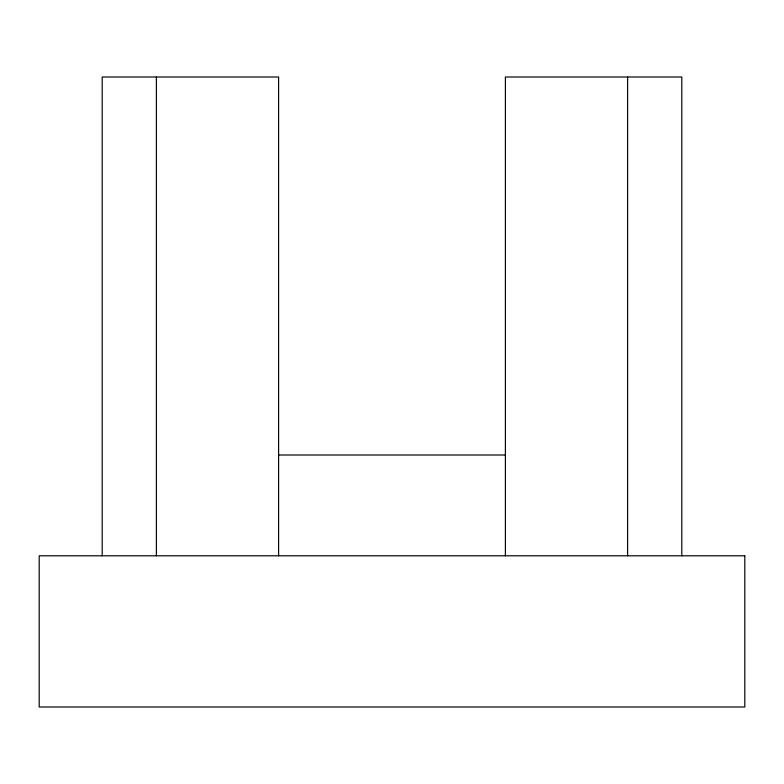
<?xml version="1.0" encoding="UTF-8"?>
<svg xmlns="http://www.w3.org/2000/svg" width="784" height="784" viewBox="0 0 784 784"><rect width="100%" height="100%" fill="white"/><g stroke="black" fill="none" stroke-linecap="round" stroke-linejoin="round"><path stroke-width="1.18" d="M278.604 455.004L505.396 455.004M681.796 555.797L681.796 76.999L505.396 76.999L505.396 555.797M627.621 76.999L627.621 555.797M278.604 555.797L278.604 76.999L102.204 76.999L102.204 555.797M156.379 76.999L156.379 555.797M744.8 555.797L39.2 555.797L39.2 707.001L744.8 707.001L744.8 555.797"/></g></svg>
